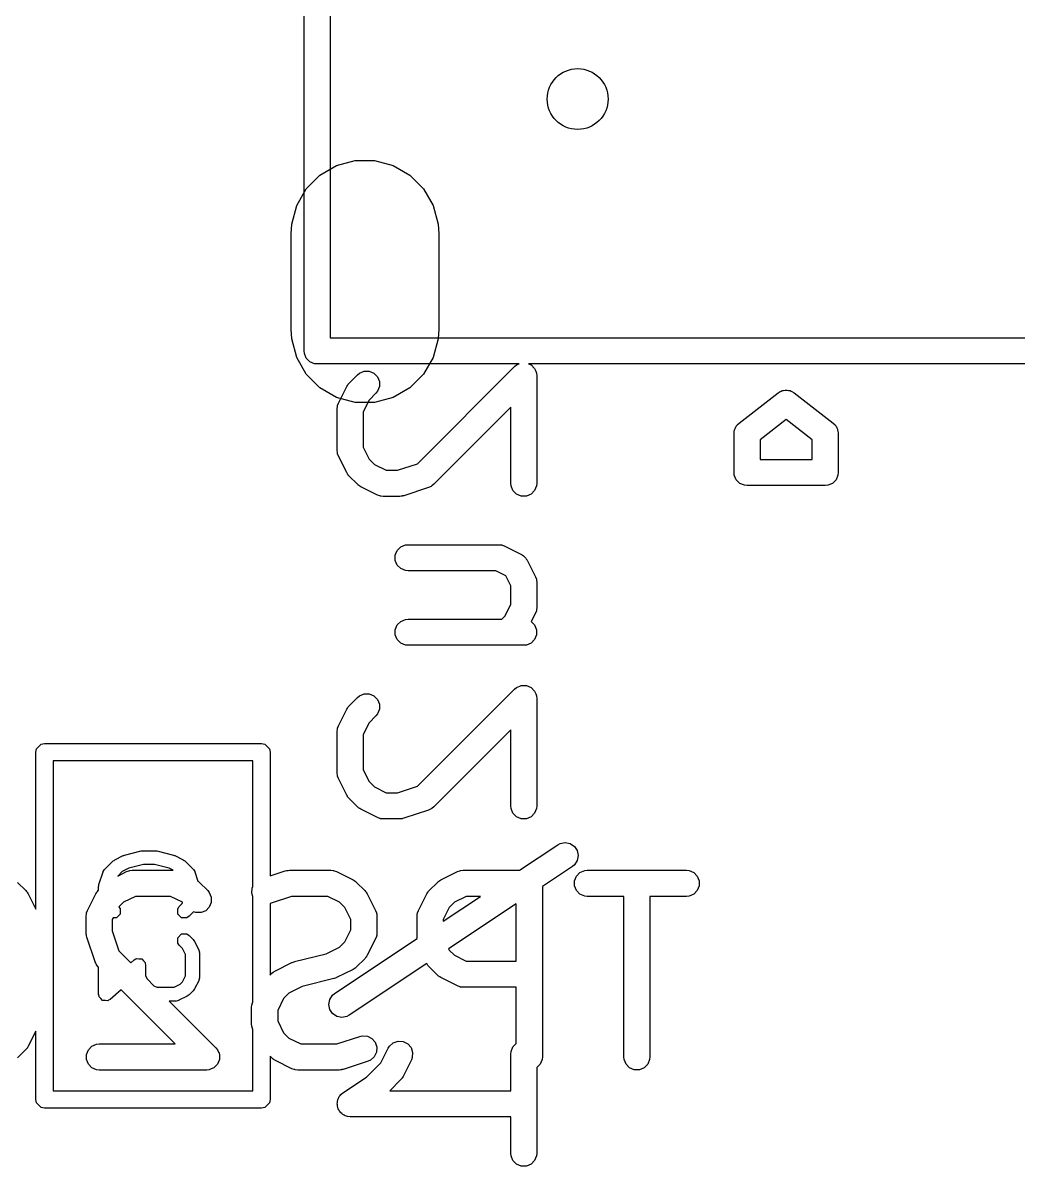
# Model space of a CAD drawing. Extents: x -0.08 to 1.99, y 0.07 to 3.69.
# Drawn here: x 1.2008 to 1.4264, y 3.1767 to 3.4358 of the extents above; entities that cross this region are included whole.
import ezdxf

# ---------------------------------------------------------------- set-up
doc = ezdxf.new("R2010")
doc.units = 0
doc.header["$MEASUREMENT"] = 0
doc.layers.add('BLACK', color=7, linetype='CONTINUOUS')

msp = doc.modelspace()

# ---------------------------------------------------------------- linework, layer by layer
at = {"layer": 'BLACK', "linetype": 'CONTINUOUS'}
for p, q in [((1.26457, 3.36142), (1.26457, 3.57402)), ((1.27047, 3.57106), (1.27047, 3.36437)), ((1.26816, 3.40127), (1.27194, 3.40345)), ((1.27194, 3.40345), (1.27616, 3.40458)), ((1.27616, 3.40458), (1.28053, 3.40458)), ((1.28053, 3.40458), (1.28475, 3.40345)), ((1.28475, 3.40345), (1.28853, 3.40127)), ((1.26507, 3.39818), (1.26816, 3.40127)), ((1.28853, 3.40127), (1.29162, 3.39818)), ((1.26289, 3.3944), (1.26507, 3.39818)), ((1.29162, 3.39818), (1.29381, 3.3944)), ((1.26176, 3.39018), (1.26289, 3.3944)), ((1.29381, 3.3944), (1.29494, 3.39018)), ((1.26161, 3.38799), (1.26176, 3.39018)), ((1.29494, 3.39018), (1.29508, 3.38799)), ((1.26161, 3.36634), (1.26161, 3.38799)), ((1.29508, 3.38799), (1.29508, 3.36634)), ((1.26176, 3.36415), (1.26161, 3.36634)), ((1.29508, 3.36634), (1.29494, 3.36415)), ((1.26289, 3.35994), (1.26176, 3.36415)), ((1.27047, 3.36437), (1.57953, 3.36437)), ((1.29494, 3.36415), (1.29381, 3.35994)), ((1.26462, 3.36084), (1.26457, 3.36142)), ((1.26506, 3.35978), (1.26462, 3.36084)), ((1.26507, 3.35615), (1.26289, 3.35994)), ((1.26588, 3.35896), (1.26506, 3.35978)), ((1.26694, 3.35852), (1.26588, 3.35896)), ((1.26752, 3.35846), (1.26694, 3.35852)), ((1.31329, 3.35846), (1.26752, 3.35846)), ((1.29381, 3.35994), (1.29162, 3.35615)), ((1.31228, 3.35786), (1.31272, 3.35823)), ((1.31272, 3.35823), (1.31329, 3.35846)), ((1.58248, 3.35846), (1.31544, 3.35846)), ((1.31544, 3.35846), (1.316, 3.35823)), ((1.316, 3.35823), (1.31682, 3.35741)), ((1.26816, 3.35306), (1.26507, 3.35615)), ((1.27478, 3.35411), (1.27665, 3.35599)), ((1.27665, 3.35599), (1.2771, 3.35635)), ((1.2771, 3.35635), (1.27817, 3.3568)), ((1.27817, 3.3568), (1.27932, 3.3568)), ((1.27932, 3.3568), (1.28038, 3.35635)), ((1.28038, 3.35635), (1.2812, 3.35554)), ((1.29162, 3.35615), (1.28853, 3.35306)), ((1.29027, 3.33586), (1.31228, 3.35786)), ((1.31682, 3.35741), (1.31707, 3.3568)), ((1.31707, 3.3568), (1.31726, 3.35635)), ((1.31726, 3.35635), (1.31732, 3.35577)), ((1.31732, 3.35577), (1.31732, 3.3314)), ((1.27194, 3.35088), (1.26816, 3.35306)), ((1.27235, 3.3496), (1.27423, 3.35335)), ((1.27423, 3.35335), (1.27438, 3.35359)), ((1.27438, 3.35359), (1.27441, 3.35367)), ((1.27441, 3.35367), (1.27448, 3.35375)), ((1.27448, 3.35375), (1.27453, 3.35384)), ((1.27453, 3.35384), (1.27459, 3.35389)), ((1.27459, 3.35389), (1.27478, 3.35411)), ((1.2812, 3.35554), (1.28164, 3.35448)), ((1.28164, 3.35332), (1.2812, 3.35226)), ((1.28164, 3.35448), (1.28164, 3.35332)), ((1.28853, 3.35306), (1.28475, 3.35088)), ((1.27616, 3.34975), (1.27194, 3.35088)), ((1.28083, 3.35181), (1.27929, 3.35028)), ((1.28475, 3.35088), (1.28053, 3.34975)), ((1.2812, 3.35226), (1.28083, 3.35181)), ((1.36315, 3.34505), (1.37201, 3.35194)), ((1.37201, 3.35194), (1.3725, 3.35225)), ((1.3725, 3.35225), (1.3727, 3.3523)), ((1.3727, 3.3523), (1.37289, 3.35241)), ((1.37289, 3.35241), (1.37325, 3.35245)), ((1.37325, 3.35245), (1.37361, 3.35255)), ((1.37361, 3.35255), (1.37382, 3.35252)), ((1.37382, 3.35252), (1.37403, 3.35255)), ((1.37403, 3.35255), (1.37439, 3.35245)), ((1.37439, 3.35245), (1.37475, 3.35241)), ((1.37475, 3.35241), (1.37494, 3.3523)), ((1.37494, 3.3523), (1.37514, 3.35225)), ((1.37514, 3.35225), (1.37563, 3.35194)), ((1.37563, 3.35194), (1.38449, 3.34505)), ((1.27204, 3.34828), (1.2721, 3.34885)), ((1.27204, 3.3389), (1.27204, 3.34828)), ((1.2721, 3.34885), (1.27214, 3.34895)), ((1.27214, 3.34906), (1.27235, 3.3496)), ((1.27214, 3.34895), (1.27214, 3.34906)), ((1.28053, 3.34975), (1.27616, 3.34975)), ((1.27929, 3.35028), (1.27795, 3.34758)), ((1.31141, 3.34865), (1.29395, 3.33119)), ((1.31141, 3.3314), (1.31141, 3.34865)), ((1.27795, 3.34758), (1.27795, 3.3396)), ((1.37382, 3.34587), (1.36791, 3.34127)), ((1.37972, 3.34127), (1.37382, 3.34587)), ((1.36201, 3.34272), (1.36206, 3.34329)), ((1.36201, 3.33386), (1.36201, 3.34272)), ((1.36206, 3.34329), (1.36214, 3.34346)), ((1.36214, 3.34346), (1.36216, 3.34365)), ((1.36216, 3.34365), (1.36235, 3.34399)), ((1.36235, 3.34399), (1.36251, 3.34436)), ((1.36251, 3.34436), (1.36264, 3.34449)), ((1.36264, 3.34449), (1.36273, 3.34465)), ((1.36273, 3.34465), (1.36315, 3.34505)), ((1.38449, 3.34505), (1.38491, 3.34465)), ((1.38491, 3.34465), (1.385, 3.34449)), ((1.385, 3.34449), (1.38513, 3.34436)), ((1.38513, 3.34436), (1.38528, 3.34399)), ((1.38528, 3.34399), (1.38548, 3.34365)), ((1.38548, 3.34365), (1.3855, 3.34346)), ((1.3855, 3.34346), (1.38557, 3.34329)), ((1.38557, 3.34329), (1.38563, 3.34272)), ((1.38563, 3.34272), (1.38563, 3.33386)), ((1.36791, 3.34127), (1.36791, 3.33681)), ((1.37972, 3.33681), (1.37972, 3.34127)), ((1.2721, 3.33833), (1.27204, 3.3389)), ((1.27214, 3.33823), (1.2721, 3.33833)), ((1.27214, 3.33812), (1.27214, 3.33823)), ((1.27235, 3.33758), (1.27214, 3.33812)), ((1.27423, 3.33383), (1.27235, 3.33758)), ((1.27795, 3.3396), (1.27929, 3.3369)), ((1.27929, 3.3369), (1.28049, 3.3357)), ((1.28049, 3.3357), (1.28319, 3.33436)), ((1.28576, 3.33436), (1.29027, 3.33586)), ((1.36791, 3.33681), (1.37972, 3.33681)), ((1.27438, 3.33358), (1.27423, 3.33383)), ((1.27441, 3.33351), (1.27438, 3.33358)), ((1.27448, 3.33343), (1.27441, 3.33351)), ((1.27453, 3.33334), (1.27448, 3.33343)), ((1.27459, 3.33329), (1.27453, 3.33334)), ((1.27478, 3.33306), (1.27459, 3.33329)), ((1.27665, 3.33119), (1.27478, 3.33306)), ((1.28319, 3.33436), (1.28576, 3.33436)), ((1.36206, 3.33328), (1.36201, 3.33386)), ((1.36251, 3.33222), (1.36206, 3.33328)), ((1.38557, 3.33328), (1.38513, 3.33222)), ((1.38563, 3.33386), (1.38557, 3.33328)), ((1.27688, 3.331), (1.27665, 3.33119)), ((1.27693, 3.33094), (1.27688, 3.331)), ((1.27702, 3.33089), (1.27693, 3.33094)), ((1.2771, 3.33082), (1.27702, 3.33089)), ((1.27717, 3.33079), (1.2771, 3.33082)), ((1.27742, 3.33064), (1.27717, 3.33079)), ((1.28117, 3.32876), (1.27742, 3.33064)), ((1.2928, 3.33048), (1.28718, 3.3286)), ((1.29333, 3.33071), (1.2928, 3.33048)), ((1.29341, 3.33078), (1.29333, 3.33071)), ((1.29351, 3.33082), (1.29341, 3.33078)), ((1.29395, 3.33119), (1.29351, 3.33082)), ((1.31147, 3.33083), (1.31141, 3.3314)), ((1.31191, 3.32976), (1.31147, 3.33083)), ((1.31272, 3.32895), (1.31191, 3.32976)), ((1.31682, 3.32976), (1.316, 3.32895)), ((1.31726, 3.33083), (1.31682, 3.32976)), ((1.31732, 3.3314), (1.31726, 3.33083)), ((1.36332, 3.3314), (1.36251, 3.33222)), ((1.36438, 3.33096), (1.36332, 3.3314)), ((1.36496, 3.33091), (1.36438, 3.33096)), ((1.38268, 3.33091), (1.36496, 3.33091)), ((1.38325, 3.33096), (1.38268, 3.33091)), ((1.38432, 3.3314), (1.38325, 3.33096)), ((1.38513, 3.33222), (1.38432, 3.3314)), ((1.28171, 3.32855), (1.28117, 3.32876)), ((1.28182, 3.32855), (1.28171, 3.32855)), ((1.28192, 3.32851), (1.28182, 3.32855)), ((1.28249, 3.32845), (1.28192, 3.32851)), ((1.28624, 3.32845), (1.28249, 3.32845)), ((1.28653, 3.32848), (1.28624, 3.32845)), ((1.28661, 3.32847), (1.28653, 3.32848)), ((1.28671, 3.3285), (1.28661, 3.32847)), ((1.28682, 3.32851), (1.28671, 3.3285)), ((1.28689, 3.32854), (1.28682, 3.32851)), ((1.28718, 3.3286), (1.28689, 3.32854)), ((1.31379, 3.32851), (1.31272, 3.32895)), ((1.31494, 3.32851), (1.31379, 3.32851)), ((1.316, 3.32895), (1.31494, 3.32851)), ((1.28566, 3.31617), (1.28648, 3.31698)), ((1.28648, 3.31698), (1.28754, 3.31743)), ((1.28754, 3.31743), (1.28812, 3.31748)), ((1.28812, 3.31748), (1.30874, 3.31748)), ((1.30874, 3.31748), (1.30931, 3.31743)), ((1.30931, 3.31743), (1.30941, 3.31738)), ((1.30941, 3.31738), (1.30952, 3.31738)), ((1.30952, 3.31738), (1.31006, 3.31717)), ((1.31006, 3.31717), (1.31381, 3.3153)), ((1.28522, 3.31511), (1.28566, 3.31617)), ((1.28522, 3.31395), (1.28522, 3.31511)), ((1.31381, 3.3153), (1.3139, 3.31524)), ((1.3139, 3.31524), (1.31395, 3.31522)), ((1.31395, 3.31522), (1.31401, 3.31517)), ((1.31401, 3.31517), (1.3143, 3.31499)), ((1.3143, 3.31499), (1.31454, 3.31471)), ((1.31454, 3.31471), (1.31482, 3.31447)), ((1.31482, 3.31447), (1.315, 3.31417)), ((1.315, 3.31417), (1.31505, 3.31412)), ((1.28566, 3.31289), (1.28522, 3.31395)), ((1.28648, 3.31207), (1.28566, 3.31289)), ((1.28754, 3.31163), (1.28648, 3.31207)), ((1.28812, 3.31158), (1.28754, 3.31163)), ((1.30804, 3.31158), (1.28812, 3.31158)), ((1.31029, 3.31045), (1.30804, 3.31158)), ((1.31505, 3.31412), (1.31507, 3.31407)), ((1.31507, 3.31407), (1.31513, 3.31398)), ((1.31513, 3.31398), (1.317, 3.31023)), ((1.31141, 3.30821), (1.31029, 3.31045)), ((1.317, 3.31023), (1.31721, 3.30969)), ((1.31721, 3.30969), (1.31722, 3.30958)), ((1.31722, 3.30958), (1.31726, 3.30948)), ((1.31726, 3.30948), (1.31732, 3.30891)), ((1.31141, 3.30398), (1.31141, 3.30821)), ((1.31732, 3.30891), (1.31732, 3.30328)), ((1.31006, 3.30128), (1.31141, 3.30398)), ((1.30939, 3.30061), (1.31006, 3.30128)), ((1.317, 3.30196), (1.31605, 3.30006)), ((1.31721, 3.3025), (1.317, 3.30196)), ((1.31722, 3.30261), (1.31721, 3.3025)), ((1.31726, 3.3027), (1.31722, 3.30261)), ((1.31732, 3.30328), (1.31726, 3.3027)), ((1.28522, 3.29823), (1.28566, 3.2993)), ((1.28566, 3.2993), (1.28648, 3.30011)), ((1.28648, 3.30011), (1.28754, 3.30055)), ((1.28754, 3.30055), (1.28812, 3.30061)), ((1.28812, 3.30061), (1.30939, 3.30061)), ((1.31605, 3.30006), (1.31682, 3.2993)), ((1.31682, 3.2993), (1.31726, 3.29823)), ((1.28522, 3.29708), (1.28522, 3.29823)), ((1.28566, 3.29602), (1.28522, 3.29708)), ((1.28648, 3.2952), (1.28566, 3.29602)), ((1.31682, 3.29602), (1.316, 3.2952)), ((1.31726, 3.29708), (1.31682, 3.29602)), ((1.31726, 3.29823), (1.31726, 3.29708)), ((1.28754, 3.29476), (1.28648, 3.2952)), ((1.28812, 3.2947), (1.28754, 3.29476)), ((1.31436, 3.2947), (1.28812, 3.2947)), ((1.31494, 3.29476), (1.31436, 3.2947)), ((1.316, 3.2952), (1.31494, 3.29476)), ((1.27665, 3.28287), (1.2771, 3.28324)), ((1.2771, 3.28324), (1.27817, 3.28368)), ((1.27817, 3.28368), (1.27932, 3.28368)), ((1.27932, 3.28368), (1.28038, 3.28324)), ((1.28038, 3.28324), (1.2812, 3.28242)), ((1.29027, 3.26274), (1.31228, 3.28475)), ((1.31228, 3.28475), (1.31272, 3.28511)), ((1.31272, 3.28511), (1.31348, 3.28543)), ((1.31348, 3.28543), (1.31379, 3.28555)), ((1.31379, 3.28555), (1.31494, 3.28555)), ((1.31494, 3.28555), (1.316, 3.28511)), ((1.316, 3.28511), (1.31682, 3.2843)), ((1.31682, 3.2843), (1.31707, 3.28368)), ((1.31707, 3.28368), (1.31726, 3.28323)), ((1.31726, 3.28323), (1.31732, 3.28266)), ((1.27423, 3.28023), (1.27438, 3.28048)), ((1.27438, 3.28048), (1.27441, 3.28055)), ((1.27441, 3.28055), (1.27448, 3.28063)), ((1.27448, 3.28063), (1.27453, 3.28072)), ((1.27453, 3.28072), (1.27459, 3.28077)), ((1.27459, 3.28077), (1.27478, 3.281)), ((1.27478, 3.281), (1.27665, 3.28287)), ((1.2812, 3.28242), (1.28164, 3.28136)), ((1.28164, 3.28136), (1.28164, 3.28021)), ((1.31732, 3.28266), (1.31732, 3.25829)), ((1.27235, 3.27648), (1.27423, 3.28023)), ((1.28083, 3.2787), (1.27929, 3.27716)), ((1.2812, 3.27914), (1.28083, 3.2787)), ((1.28164, 3.28021), (1.2812, 3.27914)), ((1.27204, 3.27516), (1.2721, 3.27574)), ((1.2721, 3.27574), (1.27214, 3.27583)), ((1.27214, 3.27594), (1.27235, 3.27648)), ((1.27214, 3.27583), (1.27214, 3.27594)), ((1.27929, 3.27716), (1.27795, 3.27446)), ((1.31141, 3.27553), (1.29395, 3.25807)), ((1.31141, 3.25829), (1.31141, 3.27553)), ((1.27204, 3.26579), (1.27204, 3.27516)), ((1.27795, 3.27446), (1.27795, 3.26648)), ((1.20374, 3.27047), (1.20389, 3.27123)), ((1.20374, 3.23489), (1.20374, 3.27047)), ((1.20389, 3.27123), (1.20496, 3.27229)), ((1.20496, 3.27229), (1.20571, 3.27244)), ((1.20571, 3.27244), (1.25492, 3.27244)), ((1.25492, 3.27244), (1.25567, 3.27229)), ((1.25567, 3.27229), (1.25674, 3.27123)), ((1.25674, 3.27123), (1.25689, 3.27047)), ((1.25689, 3.27047), (1.25689, 3.24241)), ((1.20768, 3.2685), (1.20768, 3.1937)), ((1.25295, 3.2685), (1.20768, 3.2685)), ((1.25295, 3.24001), (1.25295, 3.2685)), ((1.2721, 3.26521), (1.27204, 3.26579)), ((1.27214, 3.26511), (1.2721, 3.26521)), ((1.27214, 3.26501), (1.27214, 3.26511)), ((1.27235, 3.26447), (1.27214, 3.26501)), ((1.27795, 3.26648), (1.27929, 3.26379)), ((1.27423, 3.26072), (1.27235, 3.26447)), ((1.27929, 3.26379), (1.28049, 3.26259)), ((1.28049, 3.26259), (1.28319, 3.26124)), ((1.28576, 3.26124), (1.29027, 3.26274)), ((1.27438, 3.26047), (1.27423, 3.26072)), ((1.27441, 3.2604), (1.27438, 3.26047)), ((1.27448, 3.26031), (1.27441, 3.2604)), ((1.27453, 3.26023), (1.27448, 3.26031)), ((1.27459, 3.26017), (1.27453, 3.26023)), ((1.27478, 3.25995), (1.27459, 3.26017)), ((1.27665, 3.25807), (1.27478, 3.25995)), ((1.28319, 3.26124), (1.28576, 3.26124)), ((1.27688, 3.25789), (1.27665, 3.25807)), ((1.27693, 3.25783), (1.27688, 3.25789)), ((1.27702, 3.25777), (1.27693, 3.25783)), ((1.2771, 3.25771), (1.27702, 3.25777)), ((1.27717, 3.25768), (1.2771, 3.25771)), ((1.27742, 3.25752), (1.27717, 3.25768)), ((1.28117, 3.25565), (1.27742, 3.25752)), ((1.2928, 3.25736), (1.28718, 3.25549)), ((1.29333, 3.2576), (1.2928, 3.25736)), ((1.29341, 3.25767), (1.29333, 3.2576)), ((1.29351, 3.25771), (1.29341, 3.25767)), ((1.29395, 3.25807), (1.29351, 3.25771)), ((1.31147, 3.25771), (1.31141, 3.25829)), ((1.31191, 3.25665), (1.31147, 3.25771)), ((1.31726, 3.25771), (1.31682, 3.25665)), ((1.31732, 3.25829), (1.31726, 3.25771)), ((1.28171, 3.25544), (1.28117, 3.25565)), ((1.28182, 3.25543), (1.28171, 3.25544)), ((1.28192, 3.25539), (1.28182, 3.25543)), ((1.28249, 3.25533), (1.28192, 3.25539)), ((1.28624, 3.25533), (1.28249, 3.25533)), ((1.28653, 3.25536), (1.28624, 3.25533)), ((1.28661, 3.25536), (1.28653, 3.25536)), ((1.28671, 3.25538), (1.28661, 3.25536)), ((1.28682, 3.25539), (1.28671, 3.25538)), ((1.28689, 3.25542), (1.28682, 3.25539)), ((1.28718, 3.25549), (1.28689, 3.25542)), ((1.31272, 3.25583), (1.31191, 3.25665)), ((1.31379, 3.25539), (1.31272, 3.25583)), ((1.31494, 3.25539), (1.31379, 3.25539)), ((1.316, 3.25583), (1.31494, 3.25539)), ((1.31682, 3.25665), (1.316, 3.25583)), ((1.31342, 3.24371), (1.3221, 3.24949)), ((1.3221, 3.24949), (1.32261, 3.24977)), ((1.32261, 3.24977), (1.32374, 3.24999)), ((1.32374, 3.24999), (1.32487, 3.24976)), ((1.32487, 3.24976), (1.32583, 3.24912)), ((1.22168, 3.2461), (1.22356, 3.24704)), ((1.22356, 3.24704), (1.22372, 3.24709)), ((1.22372, 3.24709), (1.22388, 3.24716)), ((1.22388, 3.24716), (1.22763, 3.2481)), ((1.22763, 3.2481), (1.22782, 3.24811)), ((1.22782, 3.24811), (1.22801, 3.24814)), ((1.22801, 3.24814), (1.23082, 3.24814)), ((1.23082, 3.24814), (1.23101, 3.24811)), ((1.23101, 3.24811), (1.2312, 3.2481)), ((1.2312, 3.2481), (1.23495, 3.24716)), ((1.23495, 3.24716), (1.23511, 3.24709)), ((1.23511, 3.24709), (1.23528, 3.24704)), ((1.23528, 3.24704), (1.23715, 3.2461)), ((1.32583, 3.24912), (1.32647, 3.24816)), ((1.32669, 3.24703), (1.32646, 3.24591)), ((1.32647, 3.24816), (1.32669, 3.24703)), ((1.2194, 3.24393), (1.22127, 3.24581)), ((1.22127, 3.24581), (1.22148, 3.24595)), ((1.22148, 3.24595), (1.22168, 3.2461)), ((1.2282, 3.24499), (1.22481, 3.24415)), ((1.23063, 3.24499), (1.2282, 3.24499)), ((1.23402, 3.24415), (1.23063, 3.24499)), ((1.23715, 3.2461), (1.23735, 3.24595)), ((1.23735, 3.24595), (1.23756, 3.24581)), ((1.23756, 3.24581), (1.23943, 3.24393)), ((1.32537, 3.24458), (1.31857, 3.24004)), ((1.32582, 3.24495), (1.32537, 3.24458)), ((1.32646, 3.24591), (1.32582, 3.24495)), ((1.21808, 3.24051), (1.21902, 3.24332)), ((1.21902, 3.24332), (1.21906, 3.24339)), ((1.21906, 3.24342), (1.2192, 3.24363)), ((1.21906, 3.24339), (1.21906, 3.24342)), ((1.2192, 3.24363), (1.21932, 3.24385)), ((1.21932, 3.24385), (1.21935, 3.24387)), ((1.21935, 3.24387), (1.2194, 3.24393)), ((1.22332, 3.2434), (1.22232, 3.2424)), ((1.22232, 3.2424), (1.22431, 3.2434)), ((1.22481, 3.24415), (1.22332, 3.2434)), ((1.22431, 3.2434), (1.22485, 3.2436)), ((1.22485, 3.2436), (1.22495, 3.24361)), ((1.22495, 3.24361), (1.22505, 3.24365)), ((1.22505, 3.24365), (1.22563, 3.24371)), ((1.22563, 3.24371), (1.2349, 3.24371)), ((1.2349, 3.24371), (1.23402, 3.24415)), ((1.23943, 3.24393), (1.23948, 3.24387)), ((1.23948, 3.24387), (1.23951, 3.24385)), ((1.23951, 3.24385), (1.23964, 3.24363)), ((1.23964, 3.24363), (1.23978, 3.24342)), ((1.23978, 3.24342), (1.23978, 3.24339)), ((1.23978, 3.24339), (1.23981, 3.24332)), ((1.23981, 3.24332), (1.2405, 3.24125)), ((1.25689, 3.24241), (1.26031, 3.24356)), ((1.26031, 3.24356), (1.2606, 3.24362)), ((1.2606, 3.24362), (1.26067, 3.24365)), ((1.26067, 3.24365), (1.26078, 3.24366)), ((1.26078, 3.24366), (1.26088, 3.24368)), ((1.26088, 3.24368), (1.26096, 3.24368)), ((1.26096, 3.24368), (1.26125, 3.24371)), ((1.26125, 3.24371), (1.27062, 3.24371)), ((1.27062, 3.24371), (1.2712, 3.24365)), ((1.2712, 3.24365), (1.2713, 3.24361)), ((1.2713, 3.24361), (1.2714, 3.2436)), ((1.2714, 3.2436), (1.27194, 3.2434)), ((1.27194, 3.2434), (1.27569, 3.24152)), ((1.29555, 3.24152), (1.2993, 3.2434)), ((1.2993, 3.2434), (1.29984, 3.2436)), ((1.29984, 3.2436), (1.29994, 3.24361)), ((1.29994, 3.24361), (1.30004, 3.24365)), ((1.30004, 3.24365), (1.30062, 3.24371)), ((1.30062, 3.24371), (1.31342, 3.24371)), ((1.32584, 3.24133), (1.32629, 3.2424)), ((1.32629, 3.2424), (1.3271, 3.24321)), ((1.3271, 3.24321), (1.32816, 3.24365)), ((1.32816, 3.24365), (1.32874, 3.24371)), ((1.32874, 3.24371), (1.35124, 3.24371)), ((1.35124, 3.24371), (1.35181, 3.24365)), ((1.35181, 3.24365), (1.35288, 3.24321)), ((1.35288, 3.24321), (1.35369, 3.2424)), ((1.35369, 3.2424), (1.35413, 3.24133)), ((1.19959, 3.24097), (1.20147, 3.23909)), ((1.20147, 3.23909), (1.20165, 3.23887)), ((1.21773, 3.23887), (1.21792, 3.23909)), ((1.21792, 3.23909), (1.218, 3.23918)), ((1.218, 3.24001), (1.21805, 3.24026)), ((1.218, 3.23918), (1.218, 3.24001)), ((1.21805, 3.24026), (1.21808, 3.24051)), ((1.2405, 3.24125), (1.24056, 3.24121)), ((1.24056, 3.24121), (1.24061, 3.24115)), ((1.24061, 3.24115), (1.24084, 3.24097)), ((1.24084, 3.24097), (1.24271, 3.23909)), ((1.24271, 3.23909), (1.24308, 3.23865)), ((1.25269, 3.23851), (1.25278, 3.23966)), ((1.25278, 3.23966), (1.25295, 3.24001)), ((1.27569, 3.24152), (1.27594, 3.24137)), ((1.27594, 3.24137), (1.27601, 3.24134)), ((1.27601, 3.24134), (1.27609, 3.24127)), ((1.27609, 3.24127), (1.27618, 3.24121)), ((1.27618, 3.24121), (1.27623, 3.24115)), ((1.27623, 3.24115), (1.27646, 3.24097)), ((1.27646, 3.24097), (1.27833, 3.23909)), ((1.27833, 3.23909), (1.27852, 3.23887)), ((1.29272, 3.23887), (1.29291, 3.23909)), ((1.29291, 3.23909), (1.29478, 3.24097)), ((1.29478, 3.24097), (1.29501, 3.24115)), ((1.29501, 3.24115), (1.29506, 3.24121)), ((1.29506, 3.24121), (1.29515, 3.24127)), ((1.29515, 3.24127), (1.29523, 3.24134)), ((1.29523, 3.24134), (1.2953, 3.24137)), ((1.2953, 3.24137), (1.29555, 3.24152)), ((1.31857, 3.24004), (1.31857, 3.20139)), ((1.32584, 3.24018), (1.32584, 3.24133)), ((1.32629, 3.23911), (1.32584, 3.24018)), ((1.3271, 3.2383), (1.32629, 3.23911)), ((1.35369, 3.23911), (1.35288, 3.2383)), ((1.35413, 3.24018), (1.35369, 3.23911)), ((1.35413, 3.24133), (1.35413, 3.24018)), ((1.20165, 3.23887), (1.20171, 3.23882)), ((1.20171, 3.23882), (1.20177, 3.23873)), ((1.20177, 3.23873), (1.20184, 3.23865)), ((1.20184, 3.23865), (1.20187, 3.23857)), ((1.20187, 3.23857), (1.20202, 3.23833)), ((1.20202, 3.23833), (1.20374, 3.23489)), ((1.21549, 3.23458), (1.21736, 3.23833)), ((1.21736, 3.23833), (1.21752, 3.23857)), ((1.21752, 3.23857), (1.21755, 3.23865)), ((1.21755, 3.23865), (1.21762, 3.23873)), ((1.21762, 3.23873), (1.21767, 3.23882)), ((1.21767, 3.23882), (1.21773, 3.23887)), ((1.22363, 3.23645), (1.2226, 3.23543)), ((1.22633, 3.2378), (1.22363, 3.23645)), ((1.2343, 3.2378), (1.22633, 3.2378)), ((1.237, 3.23645), (1.2343, 3.2378)), ((1.23694, 3.23617), (1.23703, 3.23643)), ((1.23703, 3.23643), (1.237, 3.23645)), ((1.24308, 3.23865), (1.24352, 3.23758)), ((1.24352, 3.23643), (1.24308, 3.23537)), ((1.24352, 3.23758), (1.24352, 3.23643)), ((1.25295, 3.23774), (1.25269, 3.23851)), ((1.25295, 3.21387), (1.25295, 3.23774)), ((1.26173, 3.2378), (1.25689, 3.23619)), ((1.26993, 3.2378), (1.26173, 3.2378)), ((1.27262, 3.23645), (1.26993, 3.2378)), ((1.27382, 3.23526), (1.27262, 3.23645)), ((1.27852, 3.23887), (1.27858, 3.23882)), ((1.27858, 3.23882), (1.27864, 3.23873)), ((1.27864, 3.23873), (1.2787, 3.23865)), ((1.2787, 3.23865), (1.27873, 3.23857)), ((1.27873, 3.23857), (1.27889, 3.23833)), ((1.27889, 3.23833), (1.28076, 3.23458)), ((1.29048, 3.23458), (1.29235, 3.23833)), ((1.29235, 3.23833), (1.29251, 3.23857)), ((1.29251, 3.23857), (1.29254, 3.23865)), ((1.29254, 3.23865), (1.29261, 3.23873)), ((1.29261, 3.23873), (1.29266, 3.23882)), ((1.29266, 3.23882), (1.29272, 3.23887)), ((1.29607, 3.23214), (1.30456, 3.2378)), ((1.29862, 3.23645), (1.29742, 3.23526)), ((1.30132, 3.2378), (1.29862, 3.23645)), ((1.30456, 3.2378), (1.30132, 3.2378)), ((1.32816, 3.23786), (1.3271, 3.2383)), ((1.32874, 3.2378), (1.32816, 3.23786)), ((1.33704, 3.2378), (1.32874, 3.2378)), ((1.33704, 3.20139), (1.33704, 3.2378)), ((1.35124, 3.2378), (1.34294, 3.2378)), ((1.34294, 3.2378), (1.34294, 3.20139)), ((1.35181, 3.23786), (1.35124, 3.2378)), ((1.35288, 3.2383), (1.35181, 3.23786)), ((1.21518, 3.23326), (1.21523, 3.23383)), ((1.21523, 3.23383), (1.21527, 3.23393)), ((1.21527, 3.23393), (1.21528, 3.23404)), ((1.21528, 3.23404), (1.21549, 3.23458)), ((1.2226, 3.23543), (1.2229, 3.23499)), ((1.2229, 3.23499), (1.2229, 3.23378)), ((1.23593, 3.23499), (1.23627, 3.2355)), ((1.23593, 3.23378), (1.23593, 3.23499)), ((1.23627, 3.2355), (1.23694, 3.23617)), ((1.23943, 3.23421), (1.2385, 3.23327)), ((1.23948, 3.23427), (1.23943, 3.23421)), ((1.23951, 3.23429), (1.23948, 3.23427)), ((1.23953, 3.23432), (1.23951, 3.23429)), ((1.24005, 3.23411), (1.23953, 3.23432)), ((1.2412, 3.23411), (1.24005, 3.23411)), ((1.24227, 3.23455), (1.2412, 3.23411)), ((1.24308, 3.23537), (1.24227, 3.23455)), ((1.25689, 3.23619), (1.25689, 3.21995)), ((1.27517, 3.23256), (1.27382, 3.23526)), ((1.28076, 3.23458), (1.28097, 3.23404)), ((1.28097, 3.23404), (1.28098, 3.23393)), ((1.28098, 3.23393), (1.28102, 3.23383)), ((1.28102, 3.23383), (1.28107, 3.23326)), ((1.29017, 3.23326), (1.29022, 3.23383)), ((1.29022, 3.23383), (1.29026, 3.23393)), ((1.29026, 3.23393), (1.29027, 3.23404)), ((1.29027, 3.23404), (1.29048, 3.23458)), ((1.29742, 3.23526), (1.29607, 3.23256)), ((1.31266, 3.23611), (1.2973, 3.22587)), ((1.31266, 3.22309), (1.31266, 3.23611)), ((1.21518, 3.22951), (1.21518, 3.23326)), ((1.22127, 3.23293), (1.22108, 3.23256)), ((1.22108, 3.23256), (1.22108, 3.22999)), ((1.22205, 3.23293), (1.22127, 3.23293)), ((1.2229, 3.23378), (1.22205, 3.23293)), ((1.23678, 3.23293), (1.23593, 3.23378)), ((1.23799, 3.23293), (1.23678, 3.23293)), ((1.2385, 3.23327), (1.23799, 3.23293)), ((1.27517, 3.2302), (1.27517, 3.23256)), ((1.28107, 3.23326), (1.28107, 3.22951)), ((1.29017, 3.22821), (1.29017, 3.23326)), ((1.29607, 3.23256), (1.29607, 3.23214)), ((1.2152, 3.22922), (1.21518, 3.22951)), ((1.2152, 3.22914), (1.2152, 3.22922)), ((1.21522, 3.22904), (1.2152, 3.22914)), ((1.21523, 3.22893), (1.21522, 3.22904)), ((1.21526, 3.22886), (1.21523, 3.22893)), ((1.21533, 3.22857), (1.21526, 3.22886)), ((1.22108, 3.22999), (1.22258, 3.22548)), ((1.23593, 3.22842), (1.23678, 3.22928)), ((1.23678, 3.22928), (1.23799, 3.22928)), ((1.23799, 3.22928), (1.2385, 3.22894)), ((1.2385, 3.22894), (1.23943, 3.228)), ((1.27382, 3.22751), (1.27517, 3.2302)), ((1.28097, 3.22873), (1.28076, 3.22819)), ((1.28098, 3.22883), (1.28097, 3.22873)), ((1.28102, 3.22893), (1.28098, 3.22883)), ((1.28107, 3.22951), (1.28102, 3.22893)), ((1.2172, 3.22295), (1.21533, 3.22857)), ((1.23593, 3.22722), (1.23593, 3.22842)), ((1.23627, 3.22671), (1.23593, 3.22722)), ((1.23703, 3.22595), (1.23627, 3.22671)), ((1.23943, 3.228), (1.23957, 3.22779)), ((1.23957, 3.22779), (1.23973, 3.22759)), ((1.23973, 3.22759), (1.24067, 3.22571)), ((1.26959, 3.22479), (1.27262, 3.22631)), ((1.27148, 3.21575), (1.29017, 3.22821)), ((1.27262, 3.22631), (1.27382, 3.22751)), ((1.28076, 3.22819), (1.27889, 3.22444)), ((1.22258, 3.22548), (1.22531, 3.22275)), ((1.22603, 3.22338), (1.22642, 3.22361)), ((1.22642, 3.22361), (1.22647, 3.22365)), ((1.22647, 3.22365), (1.2265, 3.22365)), ((1.2265, 3.22365), (1.22657, 3.22369)), ((1.22657, 3.22369), (1.22712, 3.22365)), ((1.22712, 3.22365), (1.22767, 3.22365)), ((1.22767, 3.22365), (1.22771, 3.22361)), ((1.22771, 3.22361), (1.22777, 3.22361)), ((1.22777, 3.22361), (1.22814, 3.22319)), ((1.23768, 3.22464), (1.23703, 3.22595)), ((1.23768, 3.21976), (1.23768, 3.22464)), ((1.24067, 3.22571), (1.24069, 3.22564)), ((1.24069, 3.22564), (1.24071, 3.22561)), ((1.24071, 3.22561), (1.24076, 3.22536)), ((1.24076, 3.22536), (1.24083, 3.22512)), ((1.24083, 3.22512), (1.24082, 3.22509)), ((1.24082, 3.22509), (1.24083, 3.22501)), ((1.24083, 3.22501), (1.24083, 3.21939)), ((1.26241, 3.223), (1.26959, 3.22479)), ((1.27833, 3.22367), (1.27646, 3.22179)), ((1.27852, 3.2239), (1.27833, 3.22367)), ((1.27858, 3.22395), (1.27852, 3.2239)), ((1.27864, 3.22404), (1.27858, 3.22395)), ((1.2787, 3.22412), (1.27864, 3.22404)), ((1.27873, 3.22419), (1.2787, 3.22412)), ((1.27889, 3.22444), (1.27873, 3.22419)), ((1.2973, 3.22587), (1.29742, 3.22563)), ((1.29742, 3.22563), (1.29862, 3.22443)), ((1.29862, 3.22443), (1.30132, 3.22309)), ((1.21744, 3.22242), (1.2172, 3.22295)), ((1.21751, 3.22234), (1.21744, 3.22242)), ((1.21755, 3.22224), (1.21751, 3.22234)), ((1.21792, 3.22179), (1.21755, 3.22224)), ((1.218, 3.22171), (1.21792, 3.22179)), ((1.218, 3.21564), (1.218, 3.22171)), ((1.22531, 3.22275), (1.22603, 3.22338)), ((1.22814, 3.22319), (1.22853, 3.2228)), ((1.22853, 3.2228), (1.22854, 3.22273)), ((1.22854, 3.22273), (1.22856, 3.2227)), ((1.22856, 3.2227), (1.22856, 3.22264)), ((1.22856, 3.22264), (1.22865, 3.2222)), ((1.22865, 3.2222), (1.22865, 3.21976)), ((1.25781, 3.22074), (1.25805, 3.2209)), ((1.25805, 3.2209), (1.2618, 3.22277)), ((1.2618, 3.22277), (1.26184, 3.22279)), ((1.26184, 3.22279), (1.26186, 3.2228)), ((1.26186, 3.2228), (1.2621, 3.22289)), ((1.2621, 3.22289), (1.26234, 3.22298)), ((1.26234, 3.22298), (1.26236, 3.22298)), ((1.26236, 3.22298), (1.26241, 3.223)), ((1.27569, 3.22124), (1.27194, 3.21937)), ((1.29235, 3.22257), (1.27476, 3.21084)), ((1.27594, 3.2214), (1.27569, 3.22124)), ((1.27601, 3.22143), (1.27594, 3.2214)), ((1.27609, 3.22149), (1.27601, 3.22143)), ((1.27618, 3.22155), (1.27609, 3.22149)), ((1.27623, 3.22161), (1.27618, 3.22155)), ((1.27646, 3.22179), (1.27623, 3.22161)), ((1.29235, 3.22256), (1.29235, 3.22257)), ((1.29251, 3.22231), (1.29235, 3.22256)), ((1.29254, 3.22224), (1.29251, 3.22231)), ((1.29261, 3.22216), (1.29254, 3.22224)), ((1.29266, 3.22207), (1.29261, 3.22216)), ((1.29272, 3.22202), (1.29266, 3.22207)), ((1.29291, 3.22179), (1.29272, 3.22202)), ((1.29478, 3.21992), (1.29291, 3.22179)), ((1.30132, 3.22309), (1.31266, 3.22309)), ((1.22865, 3.21976), (1.22899, 3.21907)), ((1.22899, 3.21907), (1.23051, 3.21755)), ((1.23645, 3.21787), (1.23703, 3.21844)), ((1.23703, 3.21844), (1.23768, 3.21976)), ((1.24067, 3.21868), (1.23973, 3.21681)), ((1.24069, 3.21876), (1.24067, 3.21868)), ((1.24071, 3.21878), (1.24069, 3.21876)), ((1.24076, 3.21903), (1.24071, 3.21878)), ((1.24083, 3.21927), (1.24076, 3.21903)), ((1.24083, 3.21939), (1.24082, 3.21931)), ((1.24082, 3.21931), (1.24083, 3.21927)), ((1.25689, 3.21995), (1.25729, 3.22035)), ((1.25729, 3.22035), (1.25751, 3.22053)), ((1.25751, 3.22053), (1.25756, 3.22059)), ((1.25756, 3.22059), (1.25765, 3.22065)), ((1.25765, 3.22065), (1.25773, 3.22071)), ((1.25773, 3.22071), (1.25781, 3.22074)), ((1.27134, 3.21914), (1.26415, 3.21735)), ((1.27138, 3.21916), (1.27134, 3.21914)), ((1.2714, 3.21916), (1.27138, 3.21916)), ((1.27164, 3.21925), (1.2714, 3.21916)), ((1.27188, 3.21934), (1.27164, 3.21925)), ((1.2719, 3.21935), (1.27188, 3.21934)), ((1.27194, 3.21937), (1.2719, 3.21935)), ((1.29501, 3.21973), (1.29478, 3.21992)), ((1.29506, 3.21967), (1.29501, 3.21973)), ((1.29515, 3.21962), (1.29506, 3.21967)), ((1.29523, 3.21955), (1.29515, 3.21962)), ((1.2953, 3.21952), (1.29523, 3.21955)), ((1.29555, 3.21937), (1.2953, 3.21952)), ((1.2993, 3.21749), (1.29555, 3.21937)), ((1.22309, 3.21662), (1.22061, 3.21445)), ((1.23537, 3.20434), (1.22309, 3.21662)), ((1.23051, 3.21755), (1.23119, 3.21721)), ((1.23119, 3.21721), (1.23514, 3.21721)), ((1.23514, 3.21721), (1.23645, 3.21787)), ((1.23943, 3.2164), (1.2385, 3.21546)), ((1.23957, 3.21661), (1.23943, 3.2164)), ((1.23973, 3.21681), (1.23957, 3.21661)), ((1.26112, 3.21583), (1.25993, 3.21463)), ((1.26415, 3.21735), (1.26112, 3.21583)), ((1.27103, 3.21538), (1.27148, 3.21575)), ((1.29984, 3.21728), (1.2993, 3.21749)), ((1.29994, 3.21728), (1.29984, 3.21728)), ((1.30004, 3.21724), (1.29994, 3.21728)), ((1.30062, 3.21718), (1.30004, 3.21724)), ((1.31266, 3.21718), (1.30062, 3.21718)), ((1.31266, 3.20444), (1.31266, 3.21718)), ((1.21809, 3.2152), (1.218, 3.21564)), ((1.21808, 3.21513), (1.21809, 3.2152)), ((1.2181, 3.21511), (1.21808, 3.21513)), ((1.21812, 3.21503), (1.2181, 3.21511)), ((1.21851, 3.21464), (1.21812, 3.21503)), ((1.21887, 3.21422), (1.21851, 3.21464)), ((1.21893, 3.21422), (1.21887, 3.21422)), ((1.21897, 3.21418), (1.21893, 3.21422)), ((1.21952, 3.21418), (1.21897, 3.21418)), ((1.22008, 3.21414), (1.21952, 3.21418)), ((1.22014, 3.21418), (1.22008, 3.21414)), ((1.22018, 3.21418), (1.22014, 3.21418)), ((1.22022, 3.21423), (1.22018, 3.21418)), ((1.22061, 3.21445), (1.22022, 3.21423)), ((1.23551, 3.21406), (1.234, 3.21406)), ((1.234, 3.21406), (1.24459, 3.20347)), ((1.23559, 3.21408), (1.23551, 3.21406)), ((1.23562, 3.21406), (1.23559, 3.21408)), ((1.23586, 3.21413), (1.23562, 3.21406)), ((1.23611, 3.21418), (1.23586, 3.21413)), ((1.23614, 3.21421), (1.23611, 3.21418)), ((1.23621, 3.21423), (1.23614, 3.21421)), ((1.23809, 3.21516), (1.23621, 3.21423)), ((1.23829, 3.21532), (1.23809, 3.21516)), ((1.2385, 3.21546), (1.23829, 3.21532)), ((1.25267, 3.21263), (1.25273, 3.21321)), ((1.25273, 3.21321), (1.25277, 3.21331)), ((1.25277, 3.21331), (1.25278, 3.21341)), ((1.25278, 3.21341), (1.25295, 3.21387)), ((1.25993, 3.21463), (1.25858, 3.21194)), ((1.27017, 3.2133), (1.27039, 3.21442)), ((1.27039, 3.21216), (1.27017, 3.2133)), ((1.27039, 3.21442), (1.27103, 3.21538)), ((1.25267, 3.20888), (1.25267, 3.21263)), ((1.25858, 3.21194), (1.25858, 3.20958)), ((1.27103, 3.21121), (1.27039, 3.21216)), ((1.27199, 3.21057), (1.27103, 3.21121)), ((1.27311, 3.21034), (1.27199, 3.21057)), ((1.27425, 3.21056), (1.27311, 3.21034)), ((1.27476, 3.21084), (1.27425, 3.21056)), ((1.25273, 3.20831), (1.25267, 3.20888)), ((1.25277, 3.20821), (1.25273, 3.20831)), ((1.25278, 3.2081), (1.25277, 3.20821)), ((1.25295, 3.20764), (1.25278, 3.2081)), ((1.25858, 3.20958), (1.25993, 3.20688)), ((1.20374, 3.20725), (1.20202, 3.20381)), ((1.20374, 3.19173), (1.20374, 3.20725)), ((1.25295, 3.1937), (1.25295, 3.20764)), ((1.25993, 3.20688), (1.26112, 3.20569)), ((1.26112, 3.20569), (1.26382, 3.20434)), ((1.27202, 3.20434), (1.27719, 3.20606)), ((1.27719, 3.20606), (1.27775, 3.20619)), ((1.27775, 3.20619), (1.2789, 3.20611)), ((1.2789, 3.20611), (1.27993, 3.20559)), ((1.27993, 3.20559), (1.28069, 3.20472)), ((1.20147, 3.20305), (1.19959, 3.20117)), ((1.20165, 3.20327), (1.20147, 3.20305)), ((1.20171, 3.20332), (1.20165, 3.20327)), ((1.20177, 3.20341), (1.20171, 3.20332)), ((1.20184, 3.20349), (1.20177, 3.20341)), ((1.20187, 3.20357), (1.20184, 3.20349)), ((1.20202, 3.20381), (1.20187, 3.20357)), ((1.21523, 3.20196), (1.21567, 3.20303)), ((1.21567, 3.20303), (1.21649, 3.20384)), ((1.21649, 3.20384), (1.21755, 3.20428)), ((1.21755, 3.20428), (1.21813, 3.20434)), ((1.21813, 3.20434), (1.23537, 3.20434)), ((1.24459, 3.20347), (1.24496, 3.20303)), ((1.24496, 3.20303), (1.24518, 3.20248)), ((1.26382, 3.20434), (1.27202, 3.20434)), ((1.28069, 3.20472), (1.28105, 3.20363)), ((1.28105, 3.20363), (1.28097, 3.20248)), ((1.28194, 3.20004), (1.2836, 3.20336)), ((1.2836, 3.20336), (1.28391, 3.20385)), ((1.28391, 3.20385), (1.28478, 3.20461)), ((1.28478, 3.20461), (1.28587, 3.20497)), ((1.28587, 3.20497), (1.28702, 3.20489)), ((1.28702, 3.20489), (1.28805, 3.20438)), ((1.28805, 3.20438), (1.28881, 3.20351)), ((1.28881, 3.20351), (1.28917, 3.20241)), ((1.31147, 3.20262), (1.31191, 3.20368)), ((1.31191, 3.20368), (1.31266, 3.20444)), ((1.21523, 3.20081), (1.21523, 3.20196)), ((1.21567, 3.19974), (1.21523, 3.20081)), ((1.2454, 3.20081), (1.24496, 3.19974)), ((1.24518, 3.20248), (1.24528, 3.20224)), ((1.24528, 3.20224), (1.2454, 3.20196)), ((1.2454, 3.20196), (1.2454, 3.20081)), ((1.25729, 3.20117), (1.25689, 3.20157)), ((1.25689, 3.20157), (1.25689, 3.19173)), ((1.25751, 3.20099), (1.25729, 3.20117)), ((1.25756, 3.20093), (1.25751, 3.20099)), ((1.25765, 3.20087), (1.25756, 3.20093)), ((1.25773, 3.2008), (1.25765, 3.20087)), ((1.25781, 3.20077), (1.25773, 3.2008)), ((1.25805, 3.20062), (1.25781, 3.20077)), ((1.2618, 3.19874), (1.25805, 3.20062)), ((1.27906, 3.20046), (1.27343, 3.19858)), ((1.27958, 3.20069), (1.27906, 3.20046)), ((1.28045, 3.20145), (1.27958, 3.20069)), ((1.28097, 3.20248), (1.28045, 3.20145)), ((1.28888, 3.20072), (1.28701, 3.19697)), ((1.28909, 3.20126), (1.28888, 3.20072)), ((1.28917, 3.20241), (1.28909, 3.20126)), ((1.31141, 3.20204), (1.31147, 3.20262)), ((1.31141, 3.19375), (1.31141, 3.20204)), ((1.31851, 3.20081), (1.31807, 3.19974)), ((1.31857, 3.20139), (1.31851, 3.20081)), ((1.33709, 3.20081), (1.33704, 3.20139)), ((1.33753, 3.19974), (1.33709, 3.20081)), ((1.34288, 3.20081), (1.34244, 3.19974)), ((1.34294, 3.20139), (1.34288, 3.20081)), ((1.21649, 3.19893), (1.21567, 3.19974)), ((1.21755, 3.19849), (1.21649, 3.19893)), ((1.21813, 3.19843), (1.21755, 3.19849)), ((1.2425, 3.19843), (1.21813, 3.19843)), ((1.24308, 3.19849), (1.2425, 3.19843)), ((1.24354, 3.19868), (1.24308, 3.19849)), ((1.24414, 3.19893), (1.24354, 3.19868)), ((1.24496, 3.19974), (1.24414, 3.19893)), ((1.26234, 3.19854), (1.2618, 3.19874)), ((1.26245, 3.19853), (1.26234, 3.19854)), ((1.26255, 3.19849), (1.26245, 3.19853)), ((1.26312, 3.19843), (1.26255, 3.19849)), ((1.2725, 3.19843), (1.26312, 3.19843)), ((1.27279, 3.19846), (1.2725, 3.19843)), ((1.27287, 3.19846), (1.27279, 3.19846)), ((1.27297, 3.19848), (1.27287, 3.19846)), ((1.27307, 3.19849), (1.27297, 3.19848)), ((1.27315, 3.19852), (1.27307, 3.19849)), ((1.27343, 3.19858), (1.27315, 3.19852)), ((1.27874, 3.19684), (1.28194, 3.20004)), ((1.31807, 3.19974), (1.31732, 3.19899)), ((1.31732, 3.19899), (1.31732, 3.17955)), ((1.33835, 3.19893), (1.33753, 3.19974)), ((1.33941, 3.19849), (1.33835, 3.19893)), ((1.34056, 3.19849), (1.33941, 3.19849)), ((1.34163, 3.19893), (1.34056, 3.19849)), ((1.34244, 3.19974), (1.34163, 3.19893)), ((1.27335, 3.19325), (1.27874, 3.19684)), ((1.28645, 3.19621), (1.284, 3.19375)), ((1.28664, 3.19643), (1.28645, 3.19621)), ((1.2867, 3.19648), (1.28664, 3.19643)), ((1.28676, 3.19657), (1.2867, 3.19648)), ((1.28682, 3.19665), (1.28676, 3.19657)), ((1.28685, 3.19673), (1.28682, 3.19665)), ((1.28701, 3.19697), (1.28685, 3.19673)), ((1.20768, 3.1937), (1.25295, 3.1937)), ((1.27243, 3.19217), (1.27254, 3.19244)), ((1.27254, 3.19244), (1.27274, 3.19264)), ((1.27274, 3.19264), (1.27291, 3.19288)), ((1.27291, 3.19288), (1.27335, 3.19325)), ((1.27335, 3.19325), (1.27335, 3.19325)), ((1.27335, 3.19325), (1.27335, 3.19325)), ((1.27335, 3.19325), (1.27335, 3.19325)), ((1.284, 3.19375), (1.31141, 3.19375)), ((1.20389, 3.19098), (1.20374, 3.19173)), ((1.20496, 3.18991), (1.20389, 3.19098)), ((1.20571, 3.18976), (1.20496, 3.18991)), ((1.25492, 3.18976), (1.20571, 3.18976)), ((1.25567, 3.18991), (1.25492, 3.18976)), ((1.25674, 3.19098), (1.25567, 3.18991)), ((1.25689, 3.19173), (1.25674, 3.19098)), ((1.27204, 3.1908), (1.2721, 3.19108)), ((1.2721, 3.19051), (1.27204, 3.1908)), ((1.2721, 3.19137), (1.27221, 3.19164)), ((1.2721, 3.19108), (1.2721, 3.19137)), ((1.2721, 3.19022), (1.2721, 3.19051)), ((1.27221, 3.18995), (1.2721, 3.19022)), ((1.27221, 3.19164), (1.27227, 3.19193)), ((1.27226, 3.18967), (1.27221, 3.18995)), ((1.27227, 3.19193), (1.27243, 3.19217)), ((1.27243, 3.18942), (1.27226, 3.18967)), ((1.27254, 3.18915), (1.27243, 3.18942)), ((1.27274, 3.18895), (1.27254, 3.18915)), ((1.2729, 3.18871), (1.27274, 3.18895)), ((1.27315, 3.18855), (1.2729, 3.18871)), ((1.27335, 3.18834), (1.27315, 3.18855)), ((1.27362, 3.18823), (1.27335, 3.18834)), ((1.27386, 3.18807), (1.27362, 3.18823)), ((1.27415, 3.18801), (1.27386, 3.18807)), ((1.27442, 3.1879), (1.27415, 3.18801)), ((1.27499, 3.18784), (1.27442, 3.1879)), ((1.31141, 3.18784), (1.27499, 3.18784)), ((1.27499, 3.18784), (1.27499, 3.18784)), ((1.27499, 3.18784), (1.27499, 3.18784)), ((1.27499, 3.18784), (1.27499, 3.18784)), ((1.31141, 3.17955), (1.31141, 3.18784)), ((1.31147, 3.17897), (1.31141, 3.17955)), ((1.31732, 3.17955), (1.31726, 3.17897)), ((1.31191, 3.17791), (1.31147, 3.17897)), ((1.31272, 3.17709), (1.31191, 3.17791)), ((1.31379, 3.17665), (1.31272, 3.17709)), ((1.316, 3.17709), (1.31494, 3.17665)), ((1.31682, 3.17791), (1.316, 3.17709)), ((1.31726, 3.17897), (1.31682, 3.17791)), ((1.31494, 3.17665), (1.31379, 3.17665))]:
    msp.add_line(p, q, dxfattribs=at)
at = {"layer": 'BLACK'}
msp.add_circle((1.32657, 3.4185), 0.00689, dxfattribs=at)

doc.saveas('drawing.dxf')
